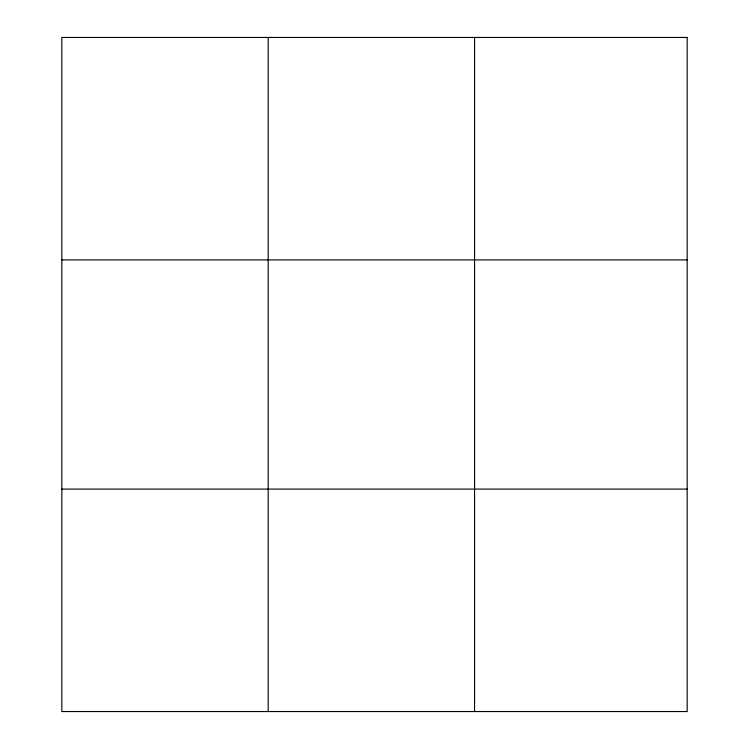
<?xml version="1.0" encoding="UTF-8"?>
<svg xmlns="http://www.w3.org/2000/svg" width="749" height="749" viewBox="0 0 749 749"><rect width="100%" height="100%" fill="white"/><g stroke="black" fill="none" stroke-linecap="round" stroke-linejoin="round"><path stroke-width="1.12" d="M268.189 711.55L268.189 37.45M474.557 711.55L474.557 37.45M61.83 259.903L687.17 259.903M61.83 489.097L687.17 489.097M687.17 37.45L687.17 711.55L61.83 711.55L61.83 37.45L687.17 37.45"/></g></svg>
